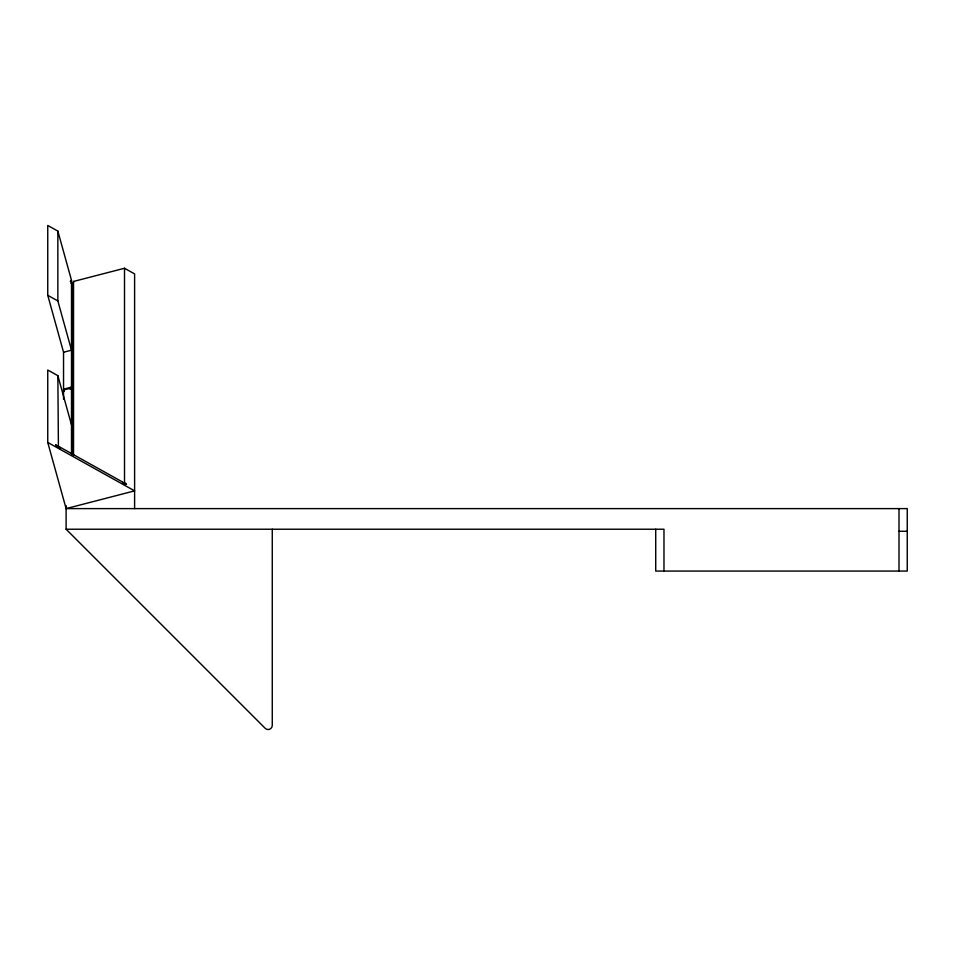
<?xml version="1.0" encoding="UTF-8"?>
<svg xmlns="http://www.w3.org/2000/svg" width="955" height="955" viewBox="0 0 955 955"><rect width="100%" height="100%" fill="white"/><g stroke="black" fill="none" stroke-linecap="round" stroke-linejoin="round"><path stroke-width="1.43" d="M70.288 389.365L70.933 388.231A1.647 1.588 0.3 0 1 71.494 387.933L71.506 453.995M63.973 391.132L63.555 389.198L71.506 387.109L71.506 280.328L57.849 231.086L47.75 225.452L47.75 295.31L63.543 352.252L63.543 389.174M70.766 282.99A1.647 1.588 0 0 0 73.535 281.45L124.508 268.26L134.607 273.894L134.607 508.609M63.543 352.252L71.506 350.187L57.849 300.944L57.849 231.086M63.543 399.262L63.543 390.022L71.506 387.969M122.383 483.23L124.508 482.681A3.247 0.728 30.9 0 1 125.01 482.979L126.43 484.042M47.75 442.44L66.11 508.609L134.607 490.87L47.75 442.44L47.75 370.015L57.849 375.649L71.506 424.891M126.466 484.304C123.959 482.86 125.153 485.809 124.52 482.705L124.508 268.26M66.11 508.609L907.25 508.609L907.25 571.066L655.727 571.066L655.727 529.225M66.11 505.637L66.11 529.225L663.976 529.225L663.976 571.066M899.001 531.278L907.25 531.278M59.688 447.131L58.076 446.486M47.75 295.31L57.849 300.944M122.491 481.977L59.867 447.059L60.416 449.053M124.413 483.481L122.574 482.156M66.11 529.225L265.227 728.343A4.118 4.118 0 0 0 272.271 725.43L272.271 529.225M55.915 444.982C58.112 445.937 57.014 448.014 55.832 444.839M63.937 391.18L63.543 390.022M58.422 447.561L57.849 375.649M70.3 389.103L70.968 387.36A1.647 1.624 22.8 0 1 71.506 387.097M899.001 508.609L899.001 571.066M73.535 281.45L73.535 455.666M71.935 283.456L71.935 454.783M70.336 281.51A1.647 1.588 0 0 1 71.506 280.328"/></g></svg>
